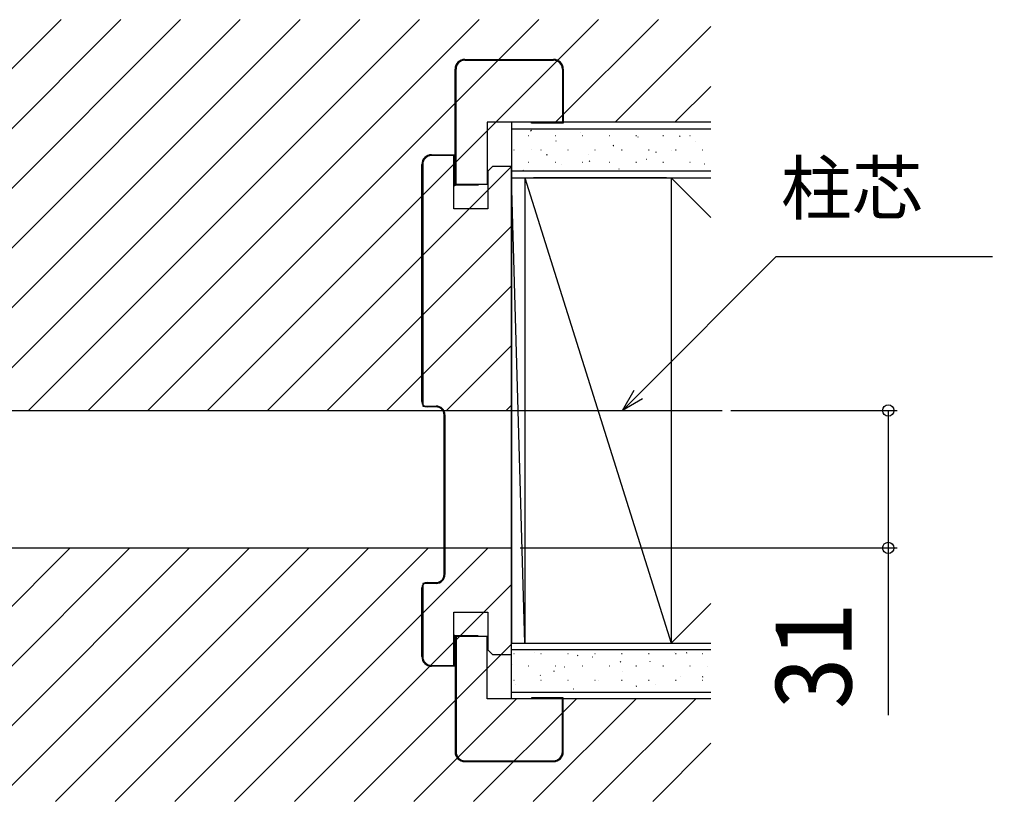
# Model space of a CAD drawing. Units: millimetres, scale not verified. Extents: x -525 to 525, y -783 to 779.
# Drawn here: x -331.2 to -221.5, y -627.1 to -538.9 of the extents above; entities that cross this region are included whole.
import ezdxf
from ezdxf.enums import TextEntityAlignment as Align

# ---------------------------------------------------------------- set-up
doc = ezdxf.new("R2010")
doc.units = ezdxf.units.MM
doc.header["$LTSCALE"] = 4
for name, color, linetype in [('0-4_YKK_11E', 7, 'Continuous'), ('0-5_YKK_12', 2, 'Continuous'), ('0-6_YKK_13', 4, 'Continuous'), ('0-8_YKK_D', 6, 'Continuous'), ('0-A_YSS_K', 3, 'Continuous')]:
    doc.layers.add(name, color=color, linetype=linetype)
doc.styles.add('ＭＳ ゴシック', font='')
doc.styles.get('ＭＳ ゴシック').set_extended_font_data('MS Gothic')

msp = doc.modelspace()

# ---------------------------------------------------------------- linework, layer by layer
at = {"layer": '0-4_YKK_11E'}
for p, q in [((-280.963, -543.381), (-270.963, -543.381)), ((-280.963, -543.481), (-270.963, -543.481)), ((-281.963, -557.481), (-281.963, -544.481)), ((-285.813, -581.981), (-285.813, -555.231)), ((-284.213, -582.581), (-285.213, -582.581)), ((-283.313, -601.481), (-283.313, -583.481)), ((-283.213, -583.481), (-283.213, -601.481)), ((-285.213, -602.381), (-284.213, -602.381)), ((-285.813, -610.731), (-285.813, -602.981)), ((-281.963, -608.48), (-281.963, -621.48)), ((-280.963, -622.48), (-270.963, -622.48)), ((-280.963, -622.58), (-270.963, -622.58))]:
    msp.add_line(p, q, dxfattribs=at)
for points in [[(-279.463, -557.481), (-279.463, -557.581), (-282.063, -557.581), (-282.063, -544.481)], [(-269.963, -544.481), (-269.963, -550.481), (-278.463, -550.481), (-278.463, -557.481), (-281.963, -557.481)], [(-269.863, -544.481), (-269.863, -550.581), (-273.463, -550.581), (-273.463, -550.481)], [(-284.713, -554.131), (-282.113, -554.131), (-282.113, -557.631), (-282.213, -557.631)], [(-285.713, -555.231), (-285.713, -582.481), (-284.213, -582.481)], [(-275.713, -610.481), (-275.713, -555.481), (-277.863, -555.481), (-278.363, -555.981), (-278.363, -560.231), (-282.213, -560.231), (-282.213, -557.731), (-282.213, -554.231), (-284.713, -554.231)], [(-284.213, -602.481), (-285.713, -602.481), (-285.713, -610.731)], [(-284.713, -611.731), (-282.213, -611.731), (-282.213, -608.231), (-282.213, -605.731), (-278.363, -605.731), (-278.363, -609.981), (-277.863, -610.481), (-275.713, -610.481)], [(-282.213, -608.331), (-282.113, -608.331), (-282.113, -611.831), (-284.713, -611.831)], [(-279.463, -608.48), (-279.463, -608.38), (-282.063, -608.38), (-282.063, -621.48)], [(-269.963, -621.48), (-269.963, -615.48), (-278.463, -615.48), (-278.463, -608.48), (-281.963, -608.48)], [(-269.863, -621.48), (-269.863, -615.38), (-273.463, -615.38), (-273.463, -615.48)]]:
    msp.add_lwpolyline(points, dxfattribs=at)
for centre, radius, start, end in [((-280.963, -544.481), 1.1, 90, 180), ((-280.963, -544.481), 1, 90, 180), ((-270.963, -544.481), 1.1, 360, 90), ((-270.963, -544.481), 1, 0, 90), ((-284.713, -555.231), 1.1, 90, 180), ((-284.713, -555.231), 1, 90, 180), ((-285.213, -581.981), 0.6, 180, 270), ((-284.213, -583.481), 1, 0, 90), ((-284.213, -583.481), 0.9, 360, 90), ((-285.213, -602.981), 0.6, 90, 180), ((-284.213, -601.481), 0.9, 270, 0), ((-284.213, -601.481), 1, 270, 0), ((-284.713, -610.731), 1.1, 180, 270), ((-284.713, -610.731), 1, 180, 270), ((-280.963, -621.48), 1.1, 180, 270), ((-280.963, -621.48), 1, 180, 270), ((-270.963, -621.48), 1, 270, 0), ((-270.963, -621.48), 1.1, 270, 0)]:
    msp.add_arc(centre, radius, start, end, dxfattribs=at)
at = {"layer": '0-5_YKK_12'}
msp.add_line((-503.463, -582.981), (-251.963, -582.981), dxfattribs=at)
at = {"layer": '0-6_YKK_13'}
for p, q in [((-370.593, -582.981), (-326.493, -538.881)), ((-363.857, -582.981), (-319.757, -538.881)), ((-357.122, -582.981), (-313.022, -538.881)), ((-350.387, -582.981), (-306.287, -538.881)), ((-343.652, -582.981), (-299.552, -538.881)), ((-336.917, -582.981), (-292.817, -538.881)), ((-330.182, -582.981), (-286.082, -538.881)), ((-323.446, -582.981), (-279.346, -538.881)), ((-316.711, -582.981), (-272.611, -538.881)), ((-309.976, -582.981), (-265.876, -538.881)), ((-270.741, -550.481), (-259.141, -538.881)), ((-264.006, -550.481), (-253.213, -539.689)), ((-257.27, -550.481), (-253.213, -546.424)), ((-303.241, -582.981), (-275.713, -555.453)), ((-296.506, -582.981), (-275.713, -562.189)), ((-289.77, -582.981), (-275.713, -568.924)), ((-283.035, -582.981), (-275.713, -575.659)), ((-276.3, -582.981), (-275.713, -582.394)), ((-479.713, -582.981), (-275.713, -582.981)), ((-479.713, -598.481), (-275.713, -598.481)), ((-354.076, -627.081), (-325.475, -598.481)), ((-347.341, -627.081), (-318.74, -598.481)), ((-340.606, -627.081), (-312.005, -598.481)), ((-333.87, -627.081), (-305.27, -598.481)), ((-327.135, -627.081), (-298.535, -598.481)), ((-320.4, -627.081), (-291.799, -598.481)), ((-313.665, -627.081), (-285.064, -598.481)), ((-306.93, -627.081), (-278.329, -598.481)), ((-300.194, -627.081), (-275.713, -602.6)), ((-293.459, -627.081), (-275.713, -609.335)), ((-286.724, -627.081), (-275.124, -615.481)), ((-279.989, -627.081), (-268.389, -615.481)), ((-273.254, -627.081), (-261.654, -615.481)), ((-266.518, -627.081), (-254.918, -615.481)), ((-259.783, -627.081), (-253.213, -620.511))]:
    msp.add_line(p, q, dxfattribs=at)
at = {"layer": '0-8_YKK_D'}
for p, q in [((-250.963, -582.981), (-232.213, -582.981)), ((-274.713, -598.481), (-232.213, -598.481))]:
    msp.add_line(p, q, dxfattribs=at)
for points in [[(-263.203, -582.981), (-261.399, -581.178), (-245.844, -565.623), (-221.452, -565.623)], [(-260.916, -581.661), (-263.203, -582.981), (-261.883, -580.695)], [(-233.213, -582.981), (-233.213, -598.481), (-233.213, -617.326)]]:
    msp.add_lwpolyline(points, dxfattribs=at)
for centre in [(-233.213, -582.981), (-233.213, -598.481)]:
    msp.add_circle(centre, 0.637, dxfattribs=at)
at = {"layer": '0-A_YSS_K'}
for p, q in [((-275.713, -551.231), (-253.213, -551.231)), ((-273.826, -551.977), (-273.776, -551.977)), ((-273.543, -551.431), (-273.46, -551.376)), ((-270.786, -551.977), (-270.736, -551.977)), ((-267.952, -551.595), (-267.942, -551.591)), ((-267.746, -551.977), (-267.696, -551.977)), ((-264.706, -551.977), (-264.656, -551.977)), ((-261.666, -551.977), (-261.616, -551.977)), ((-258.626, -551.977), (-258.576, -551.977)), ((-255.586, -551.977), (-255.536, -551.977)), ((-270.695, -552.566), (-270.685, -552.563)), ((-264.246, -553.113), (-264.163, -553.058)), ((-264.186, -553.102), (-264.176, -553.099)), ((-261.442, -552.13), (-261.433, -552.127)), ((-256.754, -552.072), (-256.671, -552.017)), ((-254.933, -552.666), (-254.924, -552.663)), ((-275.441, -553.592), (-275.391, -553.592)), ((-273.485, -553.554), (-273.476, -553.551)), ((-272.401, -553.592), (-272.351, -553.592)), ((-271.738, -554.154), (-271.655, -554.099)), ((-269.361, -553.592), (-269.311, -553.592)), ((-266.976, -554.09), (-266.966, -554.087)), ((-266.321, -553.592), (-266.271, -553.592)), ((-263.281, -553.592), (-263.231, -553.592)), ((-260.241, -553.592), (-260.191, -553.592)), ((-259.443, -553.852), (-259.36, -553.797)), ((-257.676, -553.638), (-257.667, -553.634)), ((-257.201, -553.592), (-257.151, -553.592)), ((-254.161, -553.592), (-254.111, -553.592)), ((-273.826, -554.967), (-273.776, -554.967)), ((-270.786, -554.967), (-270.736, -554.967)), ((-270.096, -555.195), (-270.087, -555.191)), ((-267.746, -554.967), (-267.696, -554.967)), ((-266.935, -554.893), (-266.852, -554.838)), ((-264.706, -554.967), (-264.656, -554.967)), ((-261.666, -554.967), (-261.616, -554.967)), ((-260.467, -554.626), (-260.457, -554.622)), ((-258.626, -554.967), (-258.576, -554.967)), ((-255.586, -554.967), (-255.536, -554.967)), ((-253.957, -555.162), (-253.948, -555.158)), ((-253.213, -555.981), (-275.713, -555.981)), ((-274.427, -555.934), (-274.344, -555.879)), ((-263.587, -555.731), (-263.577, -555.727)), ((-275.713, -556.731), (-253.213, -556.731)), ((-275.713, -556.731), (-275.713, -609.231)), ((-274.213, -556.731), (-257.713, -609.231)), ((-258.213, -556.731), (-273.213, -556.731)), ((-257.713, -556.731), (-257.713, -609.231)), ((-253.213, -561.231), (-257.713, -556.731)), ((-253.213, -604.731), (-257.713, -609.231)), ((-275.713, -609.231), (-253.213, -609.231)), ((-253.213, -609.981), (-275.713, -609.981)), ((-273.213, -609.231), (-258.213, -609.231)), ((-275.441, -610.402), (-275.391, -610.402)), ((-273.102, -610.237), (-273.092, -610.234)), ((-272.401, -610.402), (-272.351, -610.402)), ((-269.361, -610.402), (-269.311, -610.402)), ((-268.252, -610.614), (-268.168, -610.558)), ((-266.593, -610.773), (-266.583, -610.77)), ((-266.321, -610.402), (-266.271, -610.402)), ((-263.281, -610.402), (-263.231, -610.402)), ((-260.241, -610.402), (-260.191, -610.402)), ((-257.293, -610.321), (-257.284, -610.318)), ((-257.201, -610.402), (-257.151, -610.402)), ((-255.957, -610.312), (-255.874, -610.256)), ((-254.161, -610.402), (-254.111, -610.402)), ((-275.713, -611.634), (-275.66, -611.599)), ((-273.826, -611.777), (-273.776, -611.777)), ((-270.941, -612.394), (-270.858, -612.338)), ((-270.786, -611.777), (-270.736, -611.777)), ((-269.713, -611.878), (-269.703, -611.875)), ((-267.746, -611.777), (-267.696, -611.777)), ((-264.706, -611.777), (-264.656, -611.777)), ((-263.449, -611.353), (-263.366, -611.297)), ((-261.666, -611.777), (-261.616, -611.777)), ((-260.083, -611.309), (-260.074, -611.306)), ((-258.626, -611.777), (-258.576, -611.777)), ((-255.586, -611.777), (-255.536, -611.777)), ((-253.574, -611.845), (-253.565, -611.842)), ((-275.441, -613.392), (-275.391, -613.392)), ((-272.456, -612.85), (-272.446, -612.846)), ((-272.401, -613.392), (-272.351, -613.392)), ((-269.361, -613.392), (-269.311, -613.392)), ((-266.321, -613.392), (-266.271, -613.392)), ((-265.947, -613.385), (-265.937, -613.382)), ((-263.281, -613.392), (-263.231, -613.392)), ((-263.203, -612.414), (-263.194, -612.411)), ((-260.241, -613.392), (-260.191, -613.392)), ((-257.201, -613.392), (-257.151, -613.392)), ((-256.694, -612.95), (-256.685, -612.947)), ((-254.161, -613.392), (-254.111, -613.392)), ((-254.152, -613.035), (-254.069, -612.98)), ((-275.246, -613.838), (-275.237, -613.834)), ((-268.737, -614.374), (-268.727, -614.37)), ((-261.644, -614.076), (-261.561, -614.021)), ((-259.437, -613.921), (-259.428, -613.918)), ((-275.713, -614.731), (-253.213, -614.731))]:
    msp.add_line(p, q, dxfattribs=at)
for points in [[(-253.213, -550.481), (-275.713, -550.481), (-275.713, -556.731)], [(-274.213, -556.731), (-274.213, -609.231), (-275.713, -556.731)], [(-253.213, -615.481), (-275.713, -615.481), (-275.713, -609.231)]]:
    msp.add_lwpolyline(points, dxfattribs=at)

# ---------------------------------------------------------------- texts
at = {"layer": '0-8_YKK_D', "style": 'ＭＳ ゴシック'}
msp.add_text('柱芯', height=5.865, dxfattribs=at).set_placement((-245.323, -562.605), align=Align.BOTTOM_LEFT)
msp.add_text('31', height=8.798, rotation=90, dxfattribs=at).set_placement((-234.713, -616.713), align=Align.BOTTOM_LEFT)

doc.saveas('drawing.dxf')
